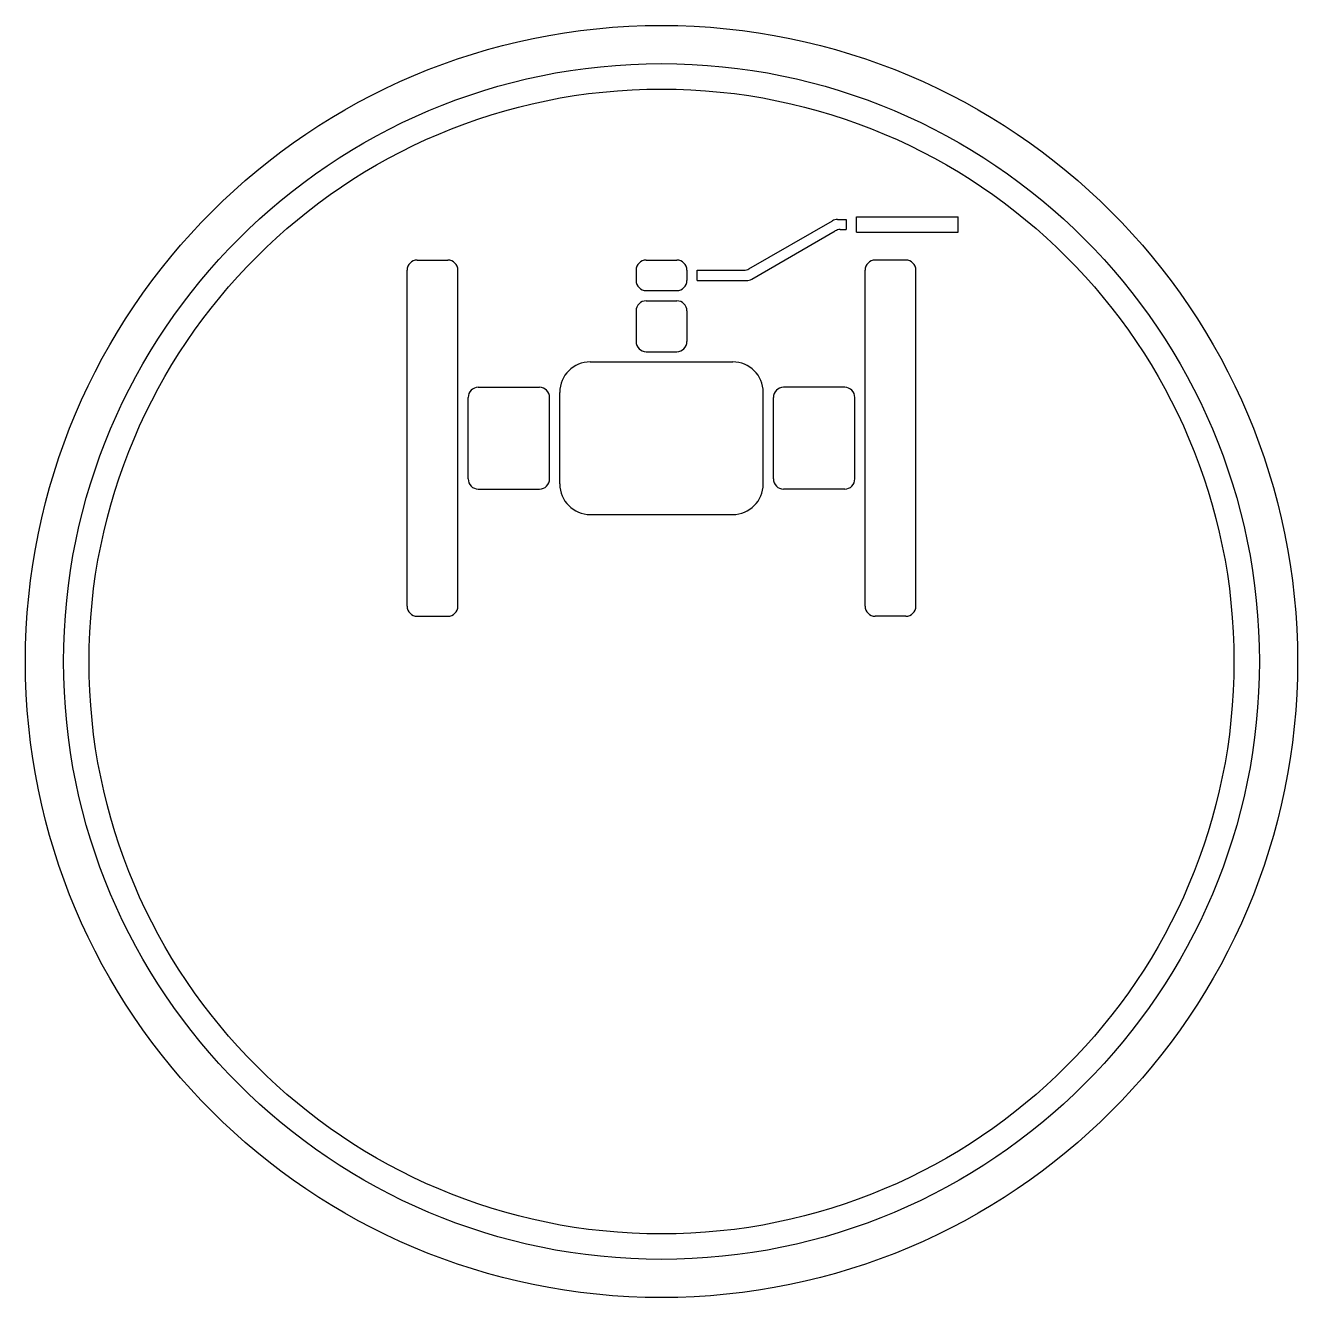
# Model space of a CAD drawing. Header units: millimetres. Extents: x -50 to 50, y -50 to 50.
import ezdxf

# ---------------------------------------------------------------- set-up
doc = ezdxf.new("R2010")
doc.units = ezdxf.units.MM

msp = doc.modelspace()

# ---------------------------------------------------------------- linework, layer by layer
at = {"color": 7, "linetype": 'Continuous', "lineweight": 25}
for p, q in [((6.878, 30.861), (13.435, 34.646)), ((13.835, 34.754), (14.528, 34.754)), ((14.528, 34.754), (14.528, 33.954)), ((15.328, 33.754), (15.328, 34.954)), ((15.328, 34.954), (23.328, 34.954)), ((23.328, 33.754), (23.328, 34.954)), ((7.093, 30.061), (13.65, 33.846)), ((14.05, 33.954), (14.528, 33.954)), ((15.328, 33.754), (23.328, 33.754)), ((-19.2, 31.554), (-16.8, 31.554)), ((-1.2, 31.554), (1.2, 31.554)), ((19.2, 31.554), (16.8, 31.554)), ((-20, 4.354), (-20, 30.754)), ((-16, 4.354), (-16, 30.754)), ((-2, 30.754), (-2, 29.954)), ((2, 30.754), (2, 29.954)), ((2.8, 29.954), (2.8, 30.754)), ((2.8, 30.754), (6.478, 30.754)), ((16, 4.354), (16, 30.754)), ((20, 4.354), (20, 30.754)), ((-1.2, 29.154), (1.2, 29.154)), ((2.8, 29.954), (6.693, 29.954)), ((-1.2, 28.354), (1.2, 28.354)), ((-2, 27.554), (-2, 25.154)), ((2, 27.554), (2, 25.154)), ((-1.2, 24.354), (1.2, 24.354)), ((-5.6, 23.554), (5.6, 23.554)), ((-14.4, 21.554), (-9.6, 21.554)), ((-8, 13.954), (-8, 21.154)), ((8, 13.954), (8, 21.154)), ((14.4, 21.554), (9.6, 21.554)), ((-15.2, 14.354), (-15.2, 20.754)), ((-8.8, 14.354), (-8.8, 20.754)), ((8.8, 14.354), (8.8, 20.754)), ((15.2, 14.354), (15.2, 20.754)), ((-14.4, 13.554), (-9.6, 13.554)), ((14.4, 13.554), (9.6, 13.554)), ((-5.6, 11.554), (5.6, 11.554)), ((-19.2, 3.554), (-16.8, 3.554)), ((19.2, 3.554), (16.8, 3.554))]:
    msp.add_line(p, q, dxfattribs=at)
for radius in [50, 47, 45]:
    msp.add_circle((0, 0), radius, dxfattribs=at)
for centre, radius, start, end in [((13.835, 33.954), 0.8, 90, 120), ((14.05, 33.154), 0.8, 90, 120), ((-19.2, 30.754), 0.8, 90, 180), ((-16.8, 30.754), 0.8, 0, 90), ((-1.2, 30.754), 0.8, 90, 180), ((1.2, 30.754), 0.8, 0, 90), ((16.8, 30.754), 0.8, 90, 180), ((19.2, 30.754), 0.8, 0, 90), ((6.478, 31.554), 0.8, 270, 300), ((6.693, 30.754), 0.8, 270, 300), ((-1.2, 29.954), 0.8, 180, 270), ((1.2, 29.954), 0.8, 270, 0), ((-1.2, 27.554), 0.8, 90, 180), ((1.2, 27.554), 0.8, 0, 90), ((-1.2, 25.154), 0.8, 180, 270), ((1.2, 25.154), 0.8, 270, 0), ((-5.6, 21.154), 2.4, 90, 180), ((5.6, 21.154), 2.4, 0, 90), ((-14.4, 20.754), 0.8, 90, 180), ((-9.6, 20.754), 0.8, 0, 90), ((9.6, 20.754), 0.8, 90, 180), ((14.4, 20.754), 0.8, 0, 90), ((-14.4, 14.354), 0.8, 180, 270), ((-9.6, 14.354), 0.8, 270, 0), ((9.6, 14.354), 0.8, 180, 270), ((14.4, 14.354), 0.8, 270, 0), ((-5.6, 13.954), 2.4, 180, 270), ((5.6, 13.954), 2.4, 270, 0), ((-19.2, 4.354), 0.8, 180, 270), ((-16.8, 4.354), 0.8, 270, 0), ((16.8, 4.354), 0.8, 180, 270), ((19.2, 4.354), 0.8, 270, 0)]:
    msp.add_arc(centre, radius, start, end, dxfattribs=at)

doc.saveas('drawing.dxf')
